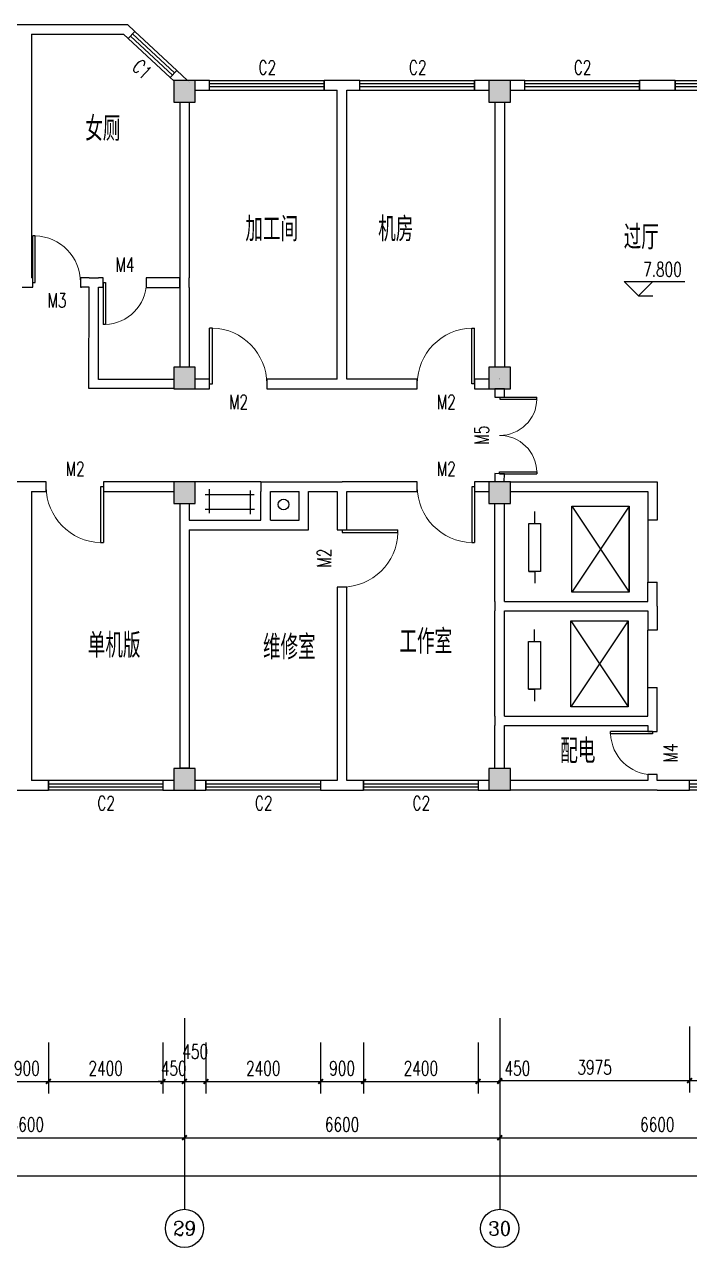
# Model space of a CAD drawing. Header units: millimetres. Extents: x 250 to 114555, y 276 to 29083.
# Drawn here: x 76000 to 89925, y 3483 to 29083 of the extents above; entities that cross this region are included whole.
import ezdxf
from ezdxf.enums import TextEntityAlignment as Align

# ---------------------------------------------------------------- set-up
doc = ezdxf.new("R2010")
doc.units = ezdxf.units.MM
for name, color, linetype in [('AXIS', 3, 'Continuous'), ('AXIS_TEXT', 7, 'Continuous'), ('COLUMN', 9, 'Continuous'), ('DIM_ELEV', 3, 'Continuous'), ('PUB_DIM', 3, 'Continuous'), ('PUB_TEXT', 7, 'Continuous'), ('STAIR', 2, 'Continuous'), ('WALL', 9, 'Continuous'), ('WINDOW', 4, 'Continuous'), ('WINDOW_TEXT', 7, 'Continuous')]:
    doc.layers.add(name, color=color, linetype=linetype)
doc.styles.add('_TCH_AXIS', font='COMPLEX', dxfattribs={"bigfont": 'GBCBIG'})
doc.styles.add('_TCH_DIM', font='SIMPLEX', dxfattribs={"bigfont": 'GBCBIG'})
doc.styles.add('_TCH_DIM_T3', font='SIMPLEX', dxfattribs={"width": 0.705882, "bigfont": 'GBCBIG'})
doc.styles.add('_TCH_WINDOW', font='SIMPLEX', dxfattribs={"bigfont": 'GBCBIG'})
doc.styles.add('COMPLEX', font='COMPLEX')
doc.styles.get("Standard").update_dxf_attribs({"font": 'txt', "bigfont": 'gbcbig.shx'})
doc.dimstyles.new('_TCH_ARCH&&100', dxfattribs={"dimtxt": 297.5, "dimasz": 100, "dimexe": 250, "dimexo": 300, "dimgap": 126.25, "dimtad": 1, "dimdec": 0, "dimzin": 0, "dimdsep": 46, "dimtxsty": '_TCH_DIM_T3', "dimblk": 'ARCHTICK', "dimcen": 0.09, "dimclrt": 7, "dimazin": 2, "dimtfac": 1, "dimtdec": 0, "dimtix": 1, "dimtmove": 2, "dimatfit": 3, "dimfxl": 1, "dimtolj": 1, "dimtzin": 0, "dimarcsym": 0})

# ---------------------------------------------------------------- blocks, each defined once
blk = doc.blocks.new('_ArchTick')
at = {"color": 0, "linetype": 'ByBlock', "const_width": 0.4}
blk.add_lwpolyline([(-0.5, -0.5), (0.5, 0.5)], dxfattribs=at)
blk = doc.blocks.new('*D110')
at = {"layer": 'Defpoints', "color": 0}
for p in [(85950, 8411), (89925, 8411), (89925, 6980)]:
    blk.add_point(p, dxfattribs=at)
at = {"layer": 'PUB_DIM', "color": 0, "lineweight": -2}
for p, q in [((85950, 8111), (85950, 6730)), ((89925, 8111), (89925, 6730)), ((85950, 6980), (89925, 6980))]:
    blk.add_line(p, q, dxfattribs=at)
at = {"layer": 'PUB_DIM', "color": 0, "lineweight": -2, "xscale": 100, "yscale": 100, "zscale": 100, "rotation": 180}
blk.add_blockref('_ArchTick', (85950, 6980), dxfattribs=at)
at = {"layer": 'PUB_DIM', "color": 0, "lineweight": -2, "xscale": 100, "yscale": 100, "zscale": 100}
blk.add_blockref('_ArchTick', (89925, 6980), dxfattribs=at)
at = {"layer": 'PUB_DIM', "color": 7, "insert": (87937, 7255), "char_height": 297.5, "attachment_point": 5, "style": '_TCH_DIM_T3'}
blk.add_mtext('\\A1;3975', dxfattribs=at)
blk = doc.blocks.new('*D111')
at = {"layer": 'Defpoints', "color": 0}
for p in [(89925, 8411), (92325, 8411), (92325, 6980)]:
    blk.add_point(p, dxfattribs=at)
at = {"layer": 'PUB_DIM', "color": 0, "lineweight": -2}
for p, q in [((89925, 8111), (89925, 6730)), ((92325, 8111), (92325, 6730)), ((89925, 6980), (92325, 6980))]:
    blk.add_line(p, q, dxfattribs=at)
at = {"layer": 'PUB_DIM', "color": 0, "lineweight": -2, "xscale": 100, "yscale": 100, "zscale": 100, "rotation": 180}
blk.add_blockref('_ArchTick', (89925, 6980), dxfattribs=at)
at = {"layer": 'PUB_DIM', "color": 0, "lineweight": -2, "xscale": 100, "yscale": 100, "zscale": 100}
blk.add_blockref('_ArchTick', (92325, 6980), dxfattribs=at)
at = {"layer": 'PUB_DIM', "color": 7, "insert": (91125, 7255), "char_height": 297.5, "attachment_point": 5, "style": '_TCH_DIM_T3'}
blk.add_mtext('\\A1;2400', dxfattribs=at)
blk = doc.blocks.new('*D135')
at = {"layer": 'Defpoints', "color": 0}
for p in [(75600, 8077), (76500, 8077), (76500, 6960)]:
    blk.add_point(p, dxfattribs=at)
at = {"layer": 'PUB_DIM', "color": 0, "lineweight": -2}
for p, q in [((75600, 7777), (75600, 6710)), ((76500, 7777), (76500, 6710)), ((75600, 6960), (76500, 6960))]:
    blk.add_line(p, q, dxfattribs=at)
at = {"layer": 'PUB_DIM', "color": 0, "lineweight": -2, "xscale": 100, "yscale": 100, "zscale": 100, "rotation": 180}
blk.add_blockref('_ArchTick', (75600, 6960), dxfattribs=at)
at = {"layer": 'PUB_DIM', "color": 0, "lineweight": -2, "xscale": 100, "yscale": 100, "zscale": 100}
blk.add_blockref('_ArchTick', (76500, 6960), dxfattribs=at)
at = {"layer": 'PUB_DIM', "color": 7, "insert": (76050, 7235), "char_height": 297.5, "attachment_point": 5, "style": '_TCH_DIM_T3'}
blk.add_mtext('\\A1;900', dxfattribs=at)
blk = doc.blocks.new('*D136')
at = {"layer": 'Defpoints', "color": 0}
for p in [(76500, 8077), (78900, 8077), (78900, 6960)]:
    blk.add_point(p, dxfattribs=at)
at = {"layer": 'PUB_DIM', "color": 0, "lineweight": -2}
for p, q in [((76500, 7777), (76500, 6710)), ((78900, 7777), (78900, 6710)), ((76500, 6960), (78900, 6960))]:
    blk.add_line(p, q, dxfattribs=at)
at = {"layer": 'PUB_DIM', "color": 0, "lineweight": -2, "xscale": 100, "yscale": 100, "zscale": 100, "rotation": 180}
blk.add_blockref('_ArchTick', (76500, 6960), dxfattribs=at)
at = {"layer": 'PUB_DIM', "color": 0, "lineweight": -2, "xscale": 100, "yscale": 100, "zscale": 100}
blk.add_blockref('_ArchTick', (78900, 6960), dxfattribs=at)
at = {"layer": 'PUB_DIM', "color": 7, "insert": (77700, 7235), "char_height": 297.5, "attachment_point": 5, "style": '_TCH_DIM_T3'}
blk.add_mtext('\\A1;2400', dxfattribs=at)
blk = doc.blocks.new('*D137')
at = {"layer": 'Defpoints', "color": 0}
for p in [(78900, 8077), (79350, 8077), (79350, 6960)]:
    blk.add_point(p, dxfattribs=at)
at = {"layer": 'PUB_DIM', "color": 0, "lineweight": -2}
for p, q in [((78900, 7777), (78900, 6710)), ((79350, 7777), (79350, 6710)), ((78900, 6960), (78800, 6960)), ((78900, 6960), (79350, 6960)), ((79350, 6960), (79450, 6960))]:
    blk.add_line(p, q, dxfattribs=at)
at = {"layer": 'PUB_DIM', "color": 0, "lineweight": -2, "xscale": 100, "yscale": 100, "zscale": 100}
blk.add_blockref('_ArchTick', (78900, 6960), dxfattribs=at)
at = {"layer": 'PUB_DIM', "color": 0, "lineweight": -2, "xscale": 100, "yscale": 100, "zscale": 100, "rotation": 180}
blk.add_blockref('_ArchTick', (79350, 6960), dxfattribs=at)
at = {"layer": 'PUB_DIM', "color": 7, "insert": (79125, 7235), "char_height": 297.5, "attachment_point": 5, "style": '_TCH_DIM_T3'}
blk.add_mtext('\\A1;450', dxfattribs=at)
blk = doc.blocks.new('*D138')
at = {"layer": 'Defpoints', "color": 0}
for p in [(79350, 8077), (79800, 8077), (79800, 6960)]:
    blk.add_point(p, dxfattribs=at)
at = {"layer": 'PUB_DIM', "color": 0, "lineweight": -2}
for p, q in [((79350, 7777), (79350, 6710)), ((79800, 7777), (79800, 6710)), ((79350, 6960), (79800, 6960))]:
    blk.add_line(p, q, dxfattribs=at)
at = {"layer": 'PUB_DIM', "color": 0, "lineweight": -2, "xscale": 100, "yscale": 100, "zscale": 100, "rotation": 180}
blk.add_blockref('_ArchTick', (79350, 6960), dxfattribs=at)
at = {"layer": 'PUB_DIM', "color": 0, "lineweight": -2, "xscale": 100, "yscale": 100, "zscale": 100}
blk.add_blockref('_ArchTick', (79800, 6960), dxfattribs=at)
at = {"layer": 'PUB_DIM', "color": 7, "insert": (79575, 7585), "char_height": 297.5, "attachment_point": 5, "style": '_TCH_DIM_T3'}
blk.add_mtext('\\A1;450', dxfattribs=at)
blk = doc.blocks.new('*D139')
at = {"layer": 'Defpoints', "color": 0}
for p in [(79800, 8077), (82200, 8077), (82200, 6960)]:
    blk.add_point(p, dxfattribs=at)
at = {"layer": 'PUB_DIM', "color": 0, "lineweight": -2}
for p, q in [((79800, 7777), (79800, 6710)), ((82200, 7777), (82200, 6710)), ((79800, 6960), (82200, 6960))]:
    blk.add_line(p, q, dxfattribs=at)
at = {"layer": 'PUB_DIM', "color": 0, "lineweight": -2, "xscale": 100, "yscale": 100, "zscale": 100, "rotation": 180}
blk.add_blockref('_ArchTick', (79800, 6960), dxfattribs=at)
at = {"layer": 'PUB_DIM', "color": 0, "lineweight": -2, "xscale": 100, "yscale": 100, "zscale": 100}
blk.add_blockref('_ArchTick', (82200, 6960), dxfattribs=at)
at = {"layer": 'PUB_DIM', "color": 7, "insert": (81000, 7235), "char_height": 297.5, "attachment_point": 5, "style": '_TCH_DIM_T3'}
blk.add_mtext('\\A1;2400', dxfattribs=at)
blk = doc.blocks.new('*D140')
at = {"layer": 'Defpoints', "color": 0}
for p in [(82200, 8077), (83100, 8077), (83100, 6960)]:
    blk.add_point(p, dxfattribs=at)
at = {"layer": 'PUB_DIM', "color": 0, "lineweight": -2}
for p, q in [((82200, 7777), (82200, 6710)), ((83100, 7777), (83100, 6710)), ((82200, 6960), (83100, 6960))]:
    blk.add_line(p, q, dxfattribs=at)
at = {"layer": 'PUB_DIM', "color": 0, "lineweight": -2, "xscale": 100, "yscale": 100, "zscale": 100, "rotation": 180}
blk.add_blockref('_ArchTick', (82200, 6960), dxfattribs=at)
at = {"layer": 'PUB_DIM', "color": 0, "lineweight": -2, "xscale": 100, "yscale": 100, "zscale": 100}
blk.add_blockref('_ArchTick', (83100, 6960), dxfattribs=at)
at = {"layer": 'PUB_DIM', "color": 7, "insert": (82650, 7235), "char_height": 297.5, "attachment_point": 5, "style": '_TCH_DIM_T3'}
blk.add_mtext('\\A1;900', dxfattribs=at)
blk = doc.blocks.new('*D141')
at = {"layer": 'Defpoints', "color": 0}
for p in [(83100, 8077), (85500, 8077), (85500, 6960)]:
    blk.add_point(p, dxfattribs=at)
at = {"layer": 'PUB_DIM', "color": 0, "lineweight": -2}
for p, q in [((83100, 7777), (83100, 6710)), ((85500, 7777), (85500, 6710)), ((83100, 6960), (85500, 6960))]:
    blk.add_line(p, q, dxfattribs=at)
at = {"layer": 'PUB_DIM', "color": 0, "lineweight": -2, "xscale": 100, "yscale": 100, "zscale": 100, "rotation": 180}
blk.add_blockref('_ArchTick', (83100, 6960), dxfattribs=at)
at = {"layer": 'PUB_DIM', "color": 0, "lineweight": -2, "xscale": 100, "yscale": 100, "zscale": 100}
blk.add_blockref('_ArchTick', (85500, 6960), dxfattribs=at)
at = {"layer": 'PUB_DIM', "color": 7, "insert": (84300, 7235), "char_height": 297.5, "attachment_point": 5, "style": '_TCH_DIM_T3'}
blk.add_mtext('\\A1;2400', dxfattribs=at)
blk = doc.blocks.new('*D142')
at = {"layer": 'Defpoints', "color": 0}
for p in [(85500, 8077), (85950, 8077), (85950, 6960)]:
    blk.add_point(p, dxfattribs=at)
at = {"layer": 'PUB_DIM', "color": 0, "lineweight": -2}
for p, q in [((85500, 7777), (85500, 6710)), ((85950, 7777), (85950, 6710)), ((85500, 6960), (85950, 6960))]:
    blk.add_line(p, q, dxfattribs=at)
at = {"layer": 'PUB_DIM', "color": 0, "lineweight": -2, "xscale": 100, "yscale": 100, "zscale": 100, "rotation": 180}
blk.add_blockref('_ArchTick', (85500, 6960), dxfattribs=at)
at = {"layer": 'PUB_DIM', "color": 0, "lineweight": -2, "xscale": 100, "yscale": 100, "zscale": 100}
blk.add_blockref('_ArchTick', (85950, 6960), dxfattribs=at)
at = {"layer": 'PUB_DIM', "color": 7, "insert": (86320, 7235), "char_height": 297.5, "attachment_point": 5, "style": '_TCH_DIM_T3'}
blk.add_mtext('\\A1;450', dxfattribs=at)
blk = doc.blocks.new('*D164')
at = {"layer": 'AXIS', "color": 0, "lineweight": -2}
for p, q in [((72750, 7983), (72750, 5533)), ((79350, 7983), (79350, 5533)), ((72750, 5783), (79350, 5783))]:
    blk.add_line(p, q, dxfattribs=at)
at = {"layer": 'Defpoints', "color": 0}
for p in [(72750, 8283), (79350, 8283), (79350, 5783)]:
    blk.add_point(p, dxfattribs=at)
at = {"layer": 'AXIS', "color": 0, "lineweight": -2, "xscale": 100, "yscale": 100, "zscale": 100, "rotation": 180}
blk.add_blockref('_ArchTick', (72750, 5783), dxfattribs=at)
at = {"layer": 'AXIS', "color": 0, "lineweight": -2, "xscale": 100, "yscale": 100, "zscale": 100}
blk.add_blockref('_ArchTick', (79350, 5783), dxfattribs=at)
at = {"layer": 'AXIS', "color": 7, "insert": (76050, 6058), "char_height": 297.5, "attachment_point": 5, "style": '_TCH_DIM_T3'}
blk.add_mtext('\\A1;6600', dxfattribs=at)
blk = doc.blocks.new('*D165')
at = {"layer": 'AXIS', "color": 0, "lineweight": -2}
for p, q in [((79350, 7983), (79350, 5533)), ((85950, 7983), (85950, 5533)), ((79350, 5783), (85950, 5783))]:
    blk.add_line(p, q, dxfattribs=at)
at = {"layer": 'Defpoints', "color": 0}
for p in [(79350, 8283), (85950, 8283), (85950, 5783)]:
    blk.add_point(p, dxfattribs=at)
at = {"layer": 'AXIS', "color": 0, "lineweight": -2, "xscale": 100, "yscale": 100, "zscale": 100, "rotation": 180}
blk.add_blockref('_ArchTick', (79350, 5783), dxfattribs=at)
at = {"layer": 'AXIS', "color": 0, "lineweight": -2, "xscale": 100, "yscale": 100, "zscale": 100}
blk.add_blockref('_ArchTick', (85950, 5783), dxfattribs=at)
at = {"layer": 'AXIS', "color": 7, "insert": (82650, 6058), "char_height": 297.5, "attachment_point": 5, "style": '_TCH_DIM_T3'}
blk.add_mtext('\\A1;6600', dxfattribs=at)
blk = doc.blocks.new('*D166')
at = {"layer": 'AXIS', "color": 0, "lineweight": -2}
for p, q in [((85950, 7983), (85950, 5533)), ((92550, 7983), (92550, 5533)), ((85950, 5783), (92550, 5783))]:
    blk.add_line(p, q, dxfattribs=at)
at = {"layer": 'Defpoints', "color": 0}
for p in [(85950, 8283), (92550, 8283), (92550, 5783)]:
    blk.add_point(p, dxfattribs=at)
at = {"layer": 'AXIS', "color": 0, "lineweight": -2, "xscale": 100, "yscale": 100, "zscale": 100, "rotation": 180}
blk.add_blockref('_ArchTick', (85950, 5783), dxfattribs=at)
at = {"layer": 'AXIS', "color": 0, "lineweight": -2, "xscale": 100, "yscale": 100, "zscale": 100}
blk.add_blockref('_ArchTick', (92550, 5783), dxfattribs=at)
at = {"layer": 'AXIS', "color": 7, "insert": (89250, 6058), "char_height": 297.5, "attachment_point": 5, "style": '_TCH_DIM_T3'}
blk.add_mtext('\\A1;6600', dxfattribs=at)
blk = doc.blocks.new('*D168')
at = {"layer": 'AXIS', "color": 0, "lineweight": -2}
for p, q in [((6050, 7983), (6050, 4733)), ((99150, 7983), (99150, 4733)), ((6050, 4983), (99150, 4983))]:
    blk.add_line(p, q, dxfattribs=at)
at = {"layer": 'Defpoints', "color": 0}
for p in [(6050, 8283), (99150, 8283), (99150, 4983)]:
    blk.add_point(p, dxfattribs=at)
at = {"layer": 'AXIS', "color": 0, "lineweight": -2, "xscale": 100, "yscale": 100, "zscale": 100, "rotation": 180}
blk.add_blockref('_ArchTick', (6050, 4983), dxfattribs=at)
at = {"layer": 'AXIS', "color": 0, "lineweight": -2, "xscale": 100, "yscale": 100, "zscale": 100}
blk.add_blockref('_ArchTick', (99150, 4983), dxfattribs=at)
at = {"layer": 'AXIS', "color": 7, "insert": (52600, 5258), "char_height": 297.5, "attachment_point": 5, "style": '_TCH_DIM_T3'}
blk.add_mtext('\\A1;93100', dxfattribs=at)
blk = doc.blocks.new('_FZHK')
blk.add_lwpolyline([(-0.5, -0.5), (0.5, -0.5), (0.5, 0.5), (-0.5, 0.5)], close=True)
blk = doc.blocks.new('_AXISO')
blk.add_circle((0, 0), 0.5)
at = {"layer": 'AXIS_TEXT', "style": 'COMPLEX', "width": 1.041667}
blk.add_attdef('A', text='', height=0.56, dxfattribs=at).set_placement((-0.25, -0.28), (0.25, -0.28), align=Align.FIT)
blk = doc.blocks.new('$DorLib2D$00000001')
for p, q in [((0.45, 0.975), (0.5, 0.975)), ((0.45, 0), (0.45, 0.975)), ((0.5, 0), (0.5, 0.975)), ((0.5, 0), (0.45, 0))]:
    blk.add_line(p, q)
at = {"lineweight": 13}
blk.add_arc((0.475, 0), 0.975, 91.4693, 180, dxfattribs=at)
blk = doc.blocks.new('$DorLib2D$00000002')
for p, q in [((-0.5, 0), (-0.5, 0.4875)), ((-0.475, 0.4875), (-0.5, 0.4875)), ((-0.475, 0), (-0.475, 0.4875)), ((0.475, 0), (0.475, 0.4875)), ((0.475, 0.4875), (0.5, 0.4875)), ((0.5, 0), (0.5, 0.4875)), ((-0.5, 0), (-0.475, 0)), ((0.5, 0), (0.475, 0))]:
    blk.add_line(p, q)
at = {"lineweight": 13}
for centre, start, end in [((-0.4875, 0), 0, 88.53072), ((0.4875, 0), 91.46928, 180)]:
    blk.add_arc(centre, 0.4875, start, end, dxfattribs=at)
blk = doc.blocks.new('$TCHSYS$WIN2D')
for p, q in [((-0.5, 0.5), (0.5, 0.5)), ((-0.5, 0.5), (-0.5, -0.5)), ((0.5, 0.5), (0.5, -0.5)), ((0.5, 0.167), (-0.5, 0.167)), ((0.5, -0.167), (-0.5, -0.167)), ((-0.5, -0.5), (0.5, -0.5))]:
    blk.add_line(p, q)

msp = doc.modelspace()

# ---------------------------------------------------------------- hatches: boundary and pattern name
h = msp.add_hatch(color=256)
h.paths.add_polyline_path([(79349.9, 27908.4), (79124.9, 27908.4), (79124.9, 27683.4), (79349.9, 27683.4)])
h.paths.add_polyline_path([(79349.9, 27683.4), (79574.9, 27683.4), (79574.9, 27908.4), (79349.9, 27908.4)])
h.paths.add_polyline_path([(79349.9, 27458.4), (79574.9, 27458.4), (79574.9, 27683.4), (79349.9, 27683.4)])
h.paths.add_polyline_path([(79349.9, 27683.4), (79124.9, 27683.4), (79124.9, 27458.4), (79349.9, 27458.4)])
h.paths.add_polyline_path([(79349.9, 21683.4), (79124.9, 21683.4), (79124.9, 21458.4), (79349.9, 21458.4)])
h.paths.add_polyline_path([(79349.9, 21683.4), (79349.9, 21458.4), (79574.9, 21458.4), (79574.9, 21683.4)])
h.paths.add_polyline_path([(79574.9, 21683.4), (79574.9, 21908.4), (79349.9, 21908.4), (79349.9, 21683.4)])
h.paths.add_polyline_path([(79349.9, 21908.4), (79124.9, 21908.4), (79124.9, 21683.4), (79349.9, 21683.4)])
h.paths.add_polyline_path([(79349.9, 13508.4), (79349.9, 13058.4), (79574.9, 13058.4), (79574.9, 13508.4)])
h.paths.add_polyline_path([(79124.9, 13508.4), (79124.9, 13058.4), (79349.9, 13058.4), (79349.9, 13508.4)])
h = msp.add_hatch(color=256)
h.paths.add_polyline_path([(85949.9, 27908.4), (85724.9, 27908.4), (85724.9, 27683.4), (85949.9, 27683.4)])
h.paths.add_polyline_path([(85949.9, 27683.4), (86174.9, 27683.4), (86174.9, 27908.4), (85949.9, 27908.4)])
h.paths.add_polyline_path([(85949.9, 27458.4), (86174.9, 27458.4), (86174.9, 27683.4), (85949.9, 27683.4)])
h.paths.add_polyline_path([(85949.9, 27683.4), (85724.9, 27683.4), (85724.9, 27458.4), (85949.9, 27458.4)])
h.paths.add_polyline_path([(85949.9, 21683.4), (85724.9, 21683.4), (85724.9, 21458.4), (85949.9, 21458.4)])
h.paths.add_polyline_path([(85949.9, 21683.4), (85949.9, 21458.4), (86174.9, 21458.4), (86174.9, 21683.4)])
h.paths.add_polyline_path([(86174.9, 21683.4), (86174.9, 21908.4), (85949.9, 21908.4), (85949.9, 21683.4)])
h.paths.add_polyline_path([(85949.9, 21908.4), (85724.9, 21908.4), (85724.9, 21683.4), (85949.9, 21683.4)])
h.paths.add_polyline_path([(85949.9, 13508.4), (85949.9, 13058.4), (86174.9, 13058.4), (86174.9, 13508.4)])
h.paths.add_polyline_path([(85724.9, 13508.4), (85724.9, 13058.4), (85949.9, 13058.4), (85949.9, 13508.4)])
h = msp.add_hatch(color=256)
h.paths.add_polyline_path([(79349.9, 19508.4), (79124.9, 19508.4), (79124.9, 19283.4), (79349.9, 19283.4)])
h.paths.add_polyline_path([(79574.9, 19508.4), (79349.9, 19508.4), (79349.9, 19283.4), (79574.9, 19283.4)])
h.paths.add_polyline_path([(79574.9, 19283.4), (79349.9, 19283.4), (79349.9, 19058.4), (79574.9, 19058.4)])
h.paths.add_polyline_path([(79349.9, 19283.4), (79124.9, 19283.4), (79124.9, 19058.4), (79349.9, 19058.4)])
h = msp.add_hatch(color=256)
h.paths.add_polyline_path([(85949.9, 19508.4), (85724.9, 19508.4), (85724.9, 19283.4), (85949.9, 19283.4)])
h.paths.add_polyline_path([(86174.9, 19508.4), (85949.9, 19508.4), (85949.9, 19283.4), (86174.9, 19283.4)])
h.paths.add_polyline_path([(86174.9, 19283.4), (85949.9, 19283.4), (85949.9, 19058.4), (86174.9, 19058.4)])
h.paths.add_polyline_path([(85949.9, 19283.4), (85724.9, 19283.4), (85724.9, 19058.4), (85949.9, 19058.4)])

# ---------------------------------------------------------------- linework, layer by layer
for p, q in [((80949.9, 19508.4), (79574.9, 19508.4)), ((79783.8, 19241.7), (80810.1, 19241.7)), ((79873.5, 18856.9), (79873.5, 19355.1)), ((80723, 19326.1), (80723, 18830.6)), ((81549.9, 19308.4), (81649.9, 19308.4)), ((81649.9, 19308.4), (81749.9, 19308.4)), ((88657.4, 18999.7), (88657.4, 17199.7)), ((80815.4, 18933.4), (79781.1, 18933.4)), ((86557.2, 18636.4), (86682.2, 18636.4)), ((86557.2, 17636.4), (86682.2, 17636.4)), ((88639.5, 16600), (88639.5, 14800)), ((86552.9, 16169.2), (86802.9, 16169.2)), ((86802.9, 15169.2), (86552.9, 15169.2)), ((86552.9, 15169.2), (86677.9, 15169.2))]:
    msp.add_line(p, q)
msp.add_circle((81424.6, 19035.3), 112.6)
at = {"layer": 'AXIS'}
for p, q in [((79349.9, 8283.4), (79349.9, 4283.4)), ((85949.9, 8283.4), (85949.9, 4283.4))]:
    msp.add_line(p, q, dxfattribs=at)
at = {"layer": 'DIM_ELEV'}
for p, q in [((88856.8, 23402.7), (88556.8, 23702.7)), ((88556.8, 23702.7), (89822.8, 23702.7)), ((88856.8, 23402.7), (89156.8, 23702.7)), ((88856.8, 23402.7), (89156.8, 23402.7))]:
    msp.add_line(p, q, dxfattribs=at)
at = {"layer": 'STAIR'}
for p, q in [((87457.4, 18999.7), (88657.4, 18999.7)), ((87457.4, 17199.7), (87457.4, 18999.7)), ((87457.4, 18999.7), (88657.4, 17199.7)), ((88657.4, 18999.7), (87457.4, 17199.7)), ((88657.4, 17199.7), (88657.4, 18999.7)), ((86682.2, 18636.4), (86682.2, 18886.4)), ((89049.9, 18908.4), (89049.9, 17411.6)), ((86557.2, 18636.4), (86807.2, 18636.4)), ((86557.2, 17636.4), (86557.2, 18636.4)), ((86807.2, 18636.4), (86807.2, 17636.4)), ((86807.2, 17636.4), (86557.2, 17636.4)), ((86682.2, 17636.4), (86682.2, 17386.4)), ((88657.4, 17199.7), (87457.4, 17199.7)), ((86677.9, 16169.2), (86677.9, 16419.2)), ((87439.5, 16600), (88639.5, 16600)), ((87439.5, 14800), (87439.5, 16600)), ((87439.5, 16600), (88639.5, 14800)), ((88639.5, 16600), (87439.5, 14800)), ((88639.5, 14800), (88639.5, 16600)), ((89049.9, 15208.4), (89049.9, 16408.4)), ((86552.9, 15169.2), (86552.9, 16169.2)), ((86552.9, 16169.2), (86677.9, 16169.2)), ((86802.9, 16169.2), (86802.9, 15169.2)), ((86677.9, 15169.2), (86677.9, 14919.2)), ((88639.5, 14800), (87439.5, 14800))]:
    msp.add_line(p, q, dxfattribs=at)
at = {"layer": 'WALL'}
for p, q in [((73949.9, 29083.4), (76049.9, 29083.4)), ((76049.9, 29083.4), (78154.6, 29083.4)), ((78309.8, 28938.9), (78154.6, 29083.4)), ((78173.5, 28792.5), (78309.8, 28938.9)), ((76149.9, 28883.4), (78075.9, 28883.4)), ((76149.9, 28883.4), (76149.9, 23783.4)), ((78075.9, 28883.4), (78173.5, 28792.5)), ((79188, 28121.1), (79051.7, 27974.7)), ((79051.7, 27974.7), (79124.9, 27906.6)), ((79416.4, 27908.4), (79188, 28121.1)), ((79349.9, 27908.4, -450), (79349.9, 27908.4, -450)), ((79383.1, 27908.4, -450), (79383.1, 27908.4, -450)), ((79416.4, 27908.4, -450), (79416.4, 27908.4, -450)), ((79416.4, 27908.4, -450), (79416.4, 27908.4, -450)), ((79874.9, 27908.4), (79574.9, 27908.4)), ((79874.9, 27708.4), (79874.9, 27908.4)), ((82649.9, 27908.4), (82274.9, 27908.4)), ((82274.9, 27908.4), (82274.9, 27708.4)), ((83024.9, 27908.4), (82649.9, 27908.4)), ((83024.9, 27708.4), (83024.9, 27908.4)), ((85724.9, 27908.4), (85424.9, 27908.4)), ((85424.9, 27908.4), (85424.9, 27708.4)), ((86474.9, 27908.4), (86174.9, 27908.4)), ((86474.9, 27708.4), (86474.9, 27908.4)), ((89624.9, 27908.4), (88874.9, 27908.4)), ((88874.9, 27908.4), (88874.9, 27708.4)), ((89624.9, 27708.4), (89624.9, 27908.4)), ((79434.9, 27891.1, -450), (79434.9, 27891.1, -450)), ((79453.4, 27873.9, -450), (79453.4, 27873.9, -450)), ((79574.9, 27708.4), (79874.9, 27708.4)), ((82274.9, 27708.4), (82549.9, 27708.4)), ((82549.9, 21658.4), (82549.9, 27708.4)), ((82749.9, 27708.4), (83024.9, 27708.4)), ((82749.9, 21658.4), (82749.9, 27708.4)), ((85424.9, 27708.4), (85724.9, 27708.4)), ((86174.9, 27708.4), (86474.9, 27708.4)), ((88874.9, 27708.4), (89624.9, 27708.4)), ((79249.9, 27458.4), (79249.9, 23679)), ((79449.9, 27458.4), (79449.9, 23778.7)), ((85849.9, 27451.2), (85849.9, 21908.4)), ((86049.9, 27451.2), (85849.9, 27451.2)), ((86049.9, 27451.2), (86049.9, 21908.4)), ((75949.9, 23583.4), (76173.5, 23583.4)), ((76173.5, 23783.4), (76149.9, 23783.4)), ((76173.5, 23583.4), (76173.5, 23783.4)), ((77197.1, 23783.4), (77173.5, 23783.4)), ((77173.5, 23783.4), (77173.5, 23583.4)), ((77173.5, 23583.4), (77197.1, 23583.4)), ((77352.9, 23583.1), (77196.9, 23583.4)), ((77353.3, 23783.1), (77197.4, 23783.4)), ((77348.1, 21460.3), (77352.9, 23583.1)), ((77353.3, 23783.1), (77353.3, 23783.1)), ((77353.3, 23783.1), (77553.3, 23782.6)), ((77548.5, 21655.1), (77552.9, 23582.6)), ((77552.9, 23582.6), (77650.5, 23582.4)), ((77650.9, 23782.4), (77553.3, 23782.6)), ((77553.3, 23782.6), (77553.3, 23782.6)), ((77650.5, 23582.4), (77650.9, 23782.4)), ((78550.9, 23780.3), (78550.5, 23580.3)), ((78550.5, 23580.3), (79249.6, 23578.7)), ((79250.1, 23778.7), (78550.9, 23780.3)), ((79249.6, 23578.7), (79250.1, 23778.7)), ((79249.9, 23679), (79249.9, 21908.4)), ((79449.9, 23778.7), (79449.9, 23778.7)), ((79449.9, 23578.7), (79449.9, 23778.7)), ((79449.9, 23578.7), (79449.9, 21908.4)), ((79449.9, 23578.7), (79449.9, 23578.7)), ((79124.9, 21655.1), (77548.1, 21655.1)), ((79874.9, 21658.4), (79574.9, 21658.4)), ((79874.9, 21458.4), (79874.9, 21658.4)), ((82549.9, 21658.4), (81074.9, 21658.4)), ((81074.9, 21658.4), (81074.9, 21458.4)), ((84224.9, 21658.4), (82749.9, 21658.4)), ((84224.9, 21458.4), (84224.9, 21658.4)), ((85724.9, 21658.4), (85424.9, 21658.4)), ((85424.9, 21658.4), (85424.9, 21458.4)), ((85949.9, 21683.4, -450), (85949.9, 21683.4, -450)), ((85949.9, 21670.9, -450), (85949.9, 21670.9, -450)), ((85949.9, 21658.4, -450), (85949.9, 21658.4, -450)), ((79124.9, 21460.3), (77347.6, 21460.3)), ((79574.9, 21458.4), (79874.9, 21458.4)), ((81074.9, 21458.4), (82649.9, 21458.4)), ((82649.9, 21458.4), (84224.9, 21458.4)), ((85424.9, 21458.4), (85724.9, 21458.4)), ((85849.9, 21453.8), (85849.6, 21281.3)), ((85849.6, 21281.3), (86049.6, 21281)), ((86049.9, 21453.5), (85849.9, 21453.8)), ((86049.6, 21281), (86049.9, 21453.5)), ((76049.9, 19508.4), (75661, 19508.4)), ((76457.7, 19508.4), (76049.9, 19508.4)), ((76454, 19308.4), (76454, 19508.4)), ((77654, 19508.4), (77654, 19308.4)), ((79124.9, 19508.4), (77654.9, 19508.4)), ((80949.9, 19508.4), (81149.9, 19508.4)), ((80949.9, 19508.4), (80949.9, 19308.4)), ((81149.9, 19508.4), (81949.9, 19508.4)), ((81949.9, 19508.4), (82649.9, 19508.4)), ((84224.9, 19508.4), (82649.9, 19508.4)), ((84224.9, 19308.4), (84224.9, 19508.4)), ((85724.9, 19508.4), (85424.9, 19508.4)), ((85424.9, 19508.4), (85424.9, 19308.4)), ((85847.2, 19681.3), (85847, 19508.4)), ((86047.2, 19681), (85847.2, 19681.3)), ((86047, 19508.4), (86047.2, 19681)), ((86174.9, 19508.4), (89249.9, 19508.4)), ((89249.9, 19508.4), (89249.9, 18706.6)), ((76149.9, 19308.4), (76458.3, 19308.4)), ((76149.9, 19308.4), (76149.9, 13258.4)), ((77654, 19308.4), (79124.9, 19308.4)), ((80949.9, 19308.4), (80949.9, 19308.4)), ((80949.9, 18708.4), (80949.9, 19308.4)), ((81149.9, 19308.4), (81749.9, 19308.4)), ((81149.9, 18708.4), (81149.9, 19308.4)), ((81749.9, 18708.4), (81749.9, 19308.4)), ((81949.9, 19308.4), (82549.9, 19308.4)), ((81949.9, 18508.4), (81949.9, 19308.4)), ((82549.9, 19308.4), (82549.9, 18508.4)), ((82749.9, 19308.4), (84224.9, 19308.4)), ((82749.9, 18508.4), (82749.9, 19308.4)), ((85424.9, 19308.4), (85724.9, 19308.4)), ((86174.9, 19308.4), (89049.9, 19308.4)), ((89049.9, 19308.4), (89049.9, 18706.6)), ((79249.9, 19058.4), (79249.9, 18708.4)), ((79449.9, 19058.4), (79449.9, 18708.4)), ((85849.9, 17008.4), (85849.9, 19058.4)), ((86049.9, 17008.4), (86049.9, 19058.4)), ((79249.9, 18708.4), (79249.9, 18708.4)), ((79249.9, 18708.4), (79249.9, 18508.4)), ((79449.9, 18708.4), (80949.9, 18708.4)), ((81149.9, 18708.4), (81749.9, 18708.4)), ((89249.9, 18706.6), (89049.9, 18706.6)), ((79249.9, 18508.4), (79249.9, 13515.1)), ((79249.9, 18508.4), (79249.9, 18508.4)), ((79449.9, 18508.4), (79449.9, 13515.1)), ((79449.9, 18508.4), (81149.9, 18508.4)), ((81149.9, 18508.4), (81949.9, 18508.4)), ((82549.9, 18508.4), (82749.9, 18508.4)), ((89049.9, 17008.4), (89049.9, 17411.6)), ((89049.9, 17411.6), (89249.9, 17411.6)), ((89249.9, 16908.4), (89249.9, 17411.6)), ((82749.9, 17308.4), (82549.9, 17308.4)), ((82549.9, 17308.4), (82549.9, 13258.4)), ((82749.9, 13258.4), (82749.9, 17308.4)), ((85849.9, 17008.4), (85849.9, 17008.4)), ((85849.9, 17008.4), (85849.9, 16808.4)), ((86049.9, 17008.4), (89049.9, 17008.4)), ((89249.9, 16908.4), (89249.9, 16408.4)), ((85849.9, 14608.4), (85849.9, 16808.4)), ((85849.9, 16808.4), (85849.9, 16808.4)), ((86049.9, 14608.4), (86049.9, 16808.4)), ((86049.9, 16808.4), (89049.9, 16808.4)), ((89049.9, 16808.4), (89049.9, 16408.4)), ((89249.9, 16408.4), (89049.9, 16408.4)), ((89049.9, 14608.4), (89049.9, 15208.4)), ((89049.9, 15208.4), (89249.9, 15208.4)), ((89249.9, 14513.8), (89249.9, 15208.4)), ((85849.9, 14608.4), (85849.9, 14608.4)), ((85849.9, 14608.4), (85849.9, 14408.4)), ((86049.9, 14608.4), (89049.9, 14608.4)), ((85849.9, 14408.4), (85849.9, 14408.4)), ((85849.9, 13508.4), (85849.9, 14408.4)), ((86049.9, 14408.4), (89049.9, 14408.4)), ((86049.9, 13508.4), (86049.9, 14408.4)), ((89049.9, 14408.4), (89049.9, 14283.4)), ((89249.9, 14283.4), (89249.9, 14508.4)), ((89049.9, 14283.4), (89249.9, 14283.4)), ((79449.9, 13515.1), (79249.9, 13515.1)), ((89249.9, 13383.4), (89049.9, 13383.4)), ((89049.9, 13383.4), (89049.9, 13258.4)), ((89249.9, 13258.4), (89249.9, 13383.4)), ((75599.9, 13058.4), (76049.9, 13058.4)), ((76049.9, 13058.4), (76499.9, 13058.4)), ((76499.9, 13258.4), (76149.9, 13258.4)), ((76499.9, 13058.4), (76499.9, 13258.4)), ((79124.9, 13258.4), (78899.9, 13258.4)), ((78899.9, 13258.4), (78899.9, 13058.4)), ((78899.9, 13058.4), (79124.9, 13058.4)), ((79799.9, 13258.4), (79574.9, 13258.4)), ((79574.9, 13058.4), (79799.9, 13058.4)), ((79799.9, 13058.4), (79799.9, 13258.4)), ((82549.9, 13258.4), (82199.9, 13258.4)), ((82199.9, 13258.4), (82199.9, 13058.4)), ((82199.9, 13058.4), (82649.9, 13058.4)), ((82649.9, 13058.4), (83099.9, 13058.4)), ((83099.9, 13258.4), (82749.9, 13258.4)), ((83099.9, 13058.4), (83099.9, 13258.4)), ((85724.9, 13258.4), (85499.9, 13258.4)), ((85499.9, 13258.4), (85499.9, 13058.4)), ((85499.9, 13058.4), (85724.9, 13058.4)), ((89049.9, 13258.4), (86174.9, 13258.4)), ((89249.9, 13058.4), (86174.9, 13058.4)), ((89924.9, 13258.4), (89249.9, 13258.4)), ((89249.9, 13058.4), (89924.9, 13058.4)), ((89924.9, 13058.4), (89924.9, 13258.4))]:
    msp.add_line(p, q, dxfattribs=at)

# ---------------------------------------------------------------- block references
at = {"layer": 'AXIS'}
ref = msp.add_blockref('_AXISO', (79349.9, 3883.4), dxfattribs=dict(at, xscale=800, yscale=800, zscale=800))
ref.add_attrib('A', '29', dxfattribs={"layer": 'AXIS_TEXT', "height": 300.65, "style": '_TCH_AXIS', "width": 0.970588}).set_placement((79113.6, 3733.1), (79586.1, 3733.1), align=Align.FIT)
ref = msp.add_blockref('_AXISO', (85949.9, 3883.4), dxfattribs=dict(at, xscale=800, yscale=800, zscale=800))
ref.add_attrib('A', '30', dxfattribs={"layer": 'AXIS_TEXT', "height": 294.28, "style": '_TCH_AXIS', "width": 1.030303}).set_placement((85711.6, 3736.3), (86188.1, 3736.3), align=Align.FIT)
at = {"layer": 'COLUMN', "xscale": 450, "yscale": 450, "zscale": 450}
for p in [(79349.9, 27683.4), (85949.9, 27683.4), (79349.9, 21683.4), (85949.9, 21683.4), (79349.9, 19283.4), (85949.9, 19283.4), (79349.9, 13283.4), (85949.9, 13283.4)]:
    msp.add_blockref('_FZHK', p, dxfattribs=at)
at = {"layer": 'WINDOW'}
ref = msp.add_blockref('$TCHSYS$WIN2D', (78680.7, 28456.8), dxfattribs=dict(at, xscale=1199.999999999984, yscale=200, zscale=1200, rotation=317.0397941488834))
ref.add_attrib('A', 'C1', (78228.7, 28162.1), dxfattribs={"layer": 'WINDOW_TEXT', "height": 297.5, "rotation": 317.03979, "style": '_TCH_WINDOW', "width": 0.705882})
ref = msp.add_blockref('$TCHSYS$WIN2D', (81074.9, 27808.4), dxfattribs=dict(at, xscale=2400, yscale=-200, zscale=2400))
ref.add_attrib('A', 'C2', (80899.9, 28034.7), dxfattribs={"layer": 'WINDOW_TEXT', "height": 297.5, "style": '_TCH_WINDOW', "width": 0.705882})
ref = msp.add_blockref('$TCHSYS$WIN2D', (84224.9, 27808.4), dxfattribs=dict(at, xscale=2400, yscale=-200, zscale=2400))
ref.add_attrib('A', 'C2', (84049.9, 28034.7), dxfattribs={"layer": 'WINDOW_TEXT', "height": 297.5, "style": '_TCH_WINDOW', "width": 0.705882})
ref = msp.add_blockref('$TCHSYS$WIN2D', (87674.9, 27808.4), dxfattribs=dict(at, xscale=2400, yscale=-200, zscale=2400))
ref.add_attrib('A', 'C2', (87499.9, 28034.7), dxfattribs={"layer": 'WINDOW_TEXT', "height": 297.5, "style": '_TCH_WINDOW', "width": 0.705882})
ref = msp.add_blockref('$TCHSYS$WIN2D', (90824.9, 27808.4), dxfattribs=dict(at, xscale=2400, yscale=200, zscale=2400))
ref.add_attrib('A', 'C2', (90649.9, 27284.7), dxfattribs={"layer": 'WINDOW_TEXT', "height": 297.5, "style": '_TCH_WINDOW', "width": 0.705882})
ref = msp.add_blockref('$DorLib2D$00000001', (76673.5, 23683.4), dxfattribs=dict(at, xscale=1000, yscale=-1000, zscale=1000, rotation=180))
ref.add_attrib('A', 'M3', (76483.5, 23159.7), dxfattribs={"layer": 'WINDOW_TEXT', "height": 297.5, "style": '_TCH_WINDOW', "width": 0.705882})
ref = msp.add_blockref('$DorLib2D$00000001', (78100.7, 23681.4), dxfattribs=dict(at, xscale=899.9999999999767, yscale=900, zscale=900, rotation=179.8699628273938))
ref.add_attrib('A', 'M4', (77906.2, 23908), dxfattribs={"layer": 'WINDOW_TEXT', "height": 297.5, "rotation": 359.86996, "style": '_TCH_WINDOW', "width": 0.705882})
ref = msp.add_blockref('$DorLib2D$00000001', (80474.9, 21558.4), dxfattribs=dict(at, xscale=-1200, yscale=1200, zscale=-1200))
ref.add_attrib('A', 'M2', (80284.9, 21034.7), dxfattribs={"layer": 'WINDOW_TEXT', "height": 297.5, "style": '_TCH_WINDOW', "width": 0.705882})
ref = msp.add_blockref('$DorLib2D$00000001', (84824.9, 21558.4), dxfattribs=dict(at, xscale=1200, yscale=1200, zscale=1200))
ref.add_attrib('A', 'M2', (84634.9, 21034.7), dxfattribs={"layer": 'WINDOW_TEXT', "height": 297.5, "style": '_TCH_WINDOW', "width": 0.705882})
ref = msp.add_blockref('$DorLib2D$00000002', (85948.4, 20481.1), dxfattribs=dict(at, xscale=1599.999999999996, yscale=1600, zscale=1600, rotation=269.9143744392804))
ref.add_attrib('A', 'M5', (85721.9, 20291.5), dxfattribs={"layer": 'WINDOW_TEXT', "height": 297.5, "rotation": 89.91437, "style": '_TCH_WINDOW', "width": 0.705882})
ref = msp.add_blockref('$DorLib2D$00000001', (77054, 19408.4), dxfattribs=dict(at, xscale=1200, yscale=-1200, zscale=1200))
ref.add_attrib('A', 'M2', (76864, 19634.7), dxfattribs={"layer": 'WINDOW_TEXT', "height": 297.5, "style": '_TCH_WINDOW', "width": 0.705882})
ref = msp.add_blockref('$DorLib2D$00000001', (84824.9, 19408.4), dxfattribs=dict(at, xscale=1200, yscale=-1200, zscale=1200))
ref.add_attrib('A', 'M2', (84634.9, 19634.7), dxfattribs={"layer": 'WINDOW_TEXT', "height": 297.5, "style": '_TCH_WINDOW', "width": 0.705882})
ref = msp.add_blockref('$DorLib2D$00000001', (82649.9, 17908.4), dxfattribs=dict(at, xscale=-1200, yscale=1200, zscale=-1200, rotation=270))
ref.add_attrib('A', 'M2', (82423.6, 17718.4), dxfattribs={"layer": 'WINDOW_TEXT', "height": 297.5, "rotation": 90, "style": '_TCH_WINDOW', "width": 0.705882})
ref = msp.add_blockref('$DorLib2D$00000001', (89149.9, 13833.4), dxfattribs=dict(at, xscale=900, yscale=900, zscale=900, rotation=90))
ref.add_attrib('A', 'M4', (89673.6, 13638.4), dxfattribs={"layer": 'WINDOW_TEXT', "height": 297.5, "rotation": 90, "style": '_TCH_WINDOW', "width": 0.705882})
ref = msp.add_blockref('$TCHSYS$WIN2D', (91124.9, 13158.4), dxfattribs=dict(at, xscale=2400, yscale=200, zscale=2400, rotation=179.9999999999996))
ref.add_attrib('A', 'C2', (90949.9, 13384.7), dxfattribs={"layer": 'WINDOW_TEXT', "height": 297.5, "rotation": 360, "style": '_TCH_WINDOW', "width": 0.705882})
ref = msp.add_blockref('$TCHSYS$WIN2D', (77699.9, 13158.4), dxfattribs=dict(at, xscale=2400, yscale=-200, zscale=2400, rotation=180))
ref.add_attrib('A', 'C2', (77524.9, 12634.7), dxfattribs={"layer": 'WINDOW_TEXT', "height": 297.5, "style": '_TCH_WINDOW', "width": 0.705882})
ref = msp.add_blockref('$TCHSYS$WIN2D', (80999.9, 13158.4), dxfattribs=dict(at, xscale=2400, yscale=-200, zscale=2400, rotation=180))
ref.add_attrib('A', 'C2', (80824.9, 12634.7), dxfattribs={"layer": 'WINDOW_TEXT', "height": 297.5, "style": '_TCH_WINDOW', "width": 0.705882})
ref = msp.add_blockref('$TCHSYS$WIN2D', (84299.9, 13158.4), dxfattribs=dict(at, xscale=2400, yscale=-200, zscale=2400, rotation=180))
ref.add_attrib('A', 'C2', (84124.9, 12634.7), dxfattribs={"layer": 'WINDOW_TEXT', "height": 297.5, "style": '_TCH_WINDOW', "width": 0.705882})

# ---------------------------------------------------------------- texts
at = {"layer": 'PUB_TEXT'}
for s, p in [('女厕', (77273.3, 26644.7)), ('加工间', (80625.4, 24543)), ('机房', (83405.3, 24543)), ('过厅', (88546.3, 24374.5)), ('单机版', (77326, 15830.1)), ('工作室', (83851.3, 15909)), ('维修室', (80994.3, 15793.2)), ('配电', (87218.3, 13620.3))]:
    msp.add_text(s, height=510.64, dxfattribs=at).set_placement(p)
at = {"layer": 'PUB_TEXT', "style": '_TCH_DIM', "width": 0.705882}
msp.add_text('7.800', height=297.5, dxfattribs=at).set_placement((88952.8, 23807.7))

# ---------------------------------------------------------------- dimensions: what is measured, and where the dimension line sits
at = {"layer": 'AXIS'}
for p1, p2, distance, text, picture, middle in [((6049.9, 8283.4), (99149.9, 8283.4), -3300, '93100', '*D168', (52599.9, 5258.4)), ((72749.9, 8283.4), (79349.9, 8283.4), -2500, '6600', '*D164', (76049.9, 6058.4)), ((79349.9, 8283.4), (85949.9, 8283.4), -2500, '6600', '*D165', (82649.9, 6058.4)), ((85949.9, 8283.4), (92549.9, 8283.4), -2500, '6600', '*D166', (89249.9, 6058.4))]:
    dim = msp.add_aligned_dim(p1=p1, p2=p2, distance=distance, text=text, dimstyle='_TCH_ARCH&&100', dxfattribs=at)
    dim.commit()
    dim.dimension.update_dxf_attribs({"geometry": picture, "text_midpoint": middle})
at = {"layer": 'PUB_DIM'}
for p1, p2, distance, text, picture, middle in [((85949.9, 8410.7), (89924.9, 8410.7), -1430.6, '3975', '*D110', (87937.4, 7255.1)), ((89924.9, 8410.7), (92324.9, 8410.7), -1430.6, '2400', '*D111', (91124.9, 7255.1)), ((75599.9, 8077.3), (76499.9, 8077.3), -1116.8, '900', '*D135', (76049.9, 7235.5)), ((76499.9, 8077.3), (78899.9, 8077.3), -1116.8, '2400', '*D136', (77699.9, 7235.5)), ((78899.9, 8077.3), (79349.9, 8077.3), -1116.8, '450', '*D137', (79124.9, 7235.5)), ((79799.9, 8077.3), (82199.9, 8077.3), -1116.8, '2400', '*D139', (80999.9, 7235.5)), ((82199.9, 8077.3), (83099.9, 8077.3), -1116.8, '900', '*D140', (82649.9, 7235.5)), ((83099.9, 8077.3), (85499.9, 8077.3), -1116.8, '2400', '*D141', (84299.9, 7235.5))]:
    dim = msp.add_aligned_dim(p1=p1, p2=p2, distance=distance, text=text, dimstyle='_TCH_ARCH&&100', dxfattribs=at)
    dim.commit()
    dim.dimension.update_dxf_attribs({"geometry": picture, "text_midpoint": middle})
for base, p1, p2, picture, middle in [((79799.9, 6960.5), (79349.9, 8077.3), (79799.9, 8077.3), '*D138', (79574.9, 7585.5)), ((85949.9, 6960.5), (85499.9, 8077.3), (85949.9, 8077.3), '*D142', (86319.9, 7235.5))]:
    dim = msp.add_linear_dim(base=base, p1=p1, p2=p2, angle=0, text='450', dimstyle='_TCH_ARCH&&100', dxfattribs=at)
    dim.commit()
    dim.dimension.update_dxf_attribs({"geometry": picture, "text_midpoint": middle, "dimtype": 161})

doc.saveas('drawing.dxf')
